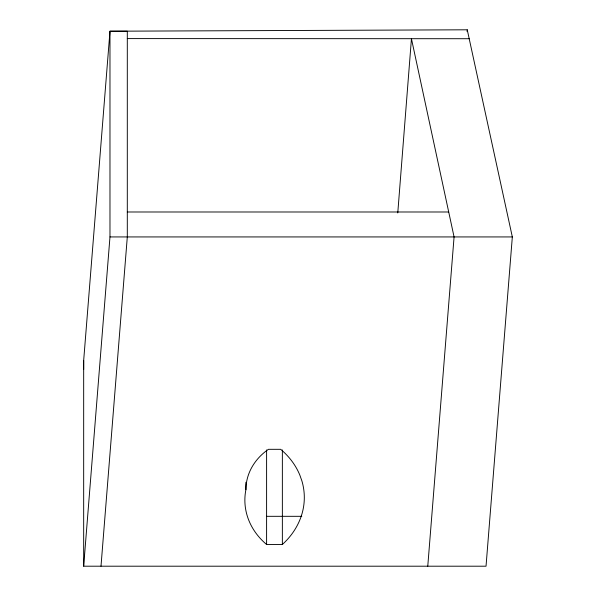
<?xml version="1.0" encoding="UTF-8"?>
<svg xmlns="http://www.w3.org/2000/svg" width="596" height="596" viewBox="0 0 596 596"><rect width="100%" height="100%" fill="white"/><g stroke="black" fill="none" stroke-linecap="round" stroke-linejoin="round"><path stroke-width="0.89" d="M101 566.2L127.306 236.932L127.306 31.215L109.977 31.215L83.671 360.483L83.671 566.2L486.031 566.2L512.329 236.932L467.257 29.8L109.977 31.215L109.977 236.932L83.671 566.2M245.902 489.703A60.747 51.956 0 0 1 268.438 449.317L280.686 449.317A79.015 67.572 0 0 1 299.803 475.019L301.889 480.897A79.015 67.572 0 0 1 300.853 517.298A80.773 69.076 0 0 1 282.362 544.483L266.598 544.483A72.705 62.178 0 0 1 245.902 489.703L245.902 482.283M266.598 544.483L266.606 449.935M282.362 544.483L282.362 449.935M83.671 369.535L83.686 360.394M397.77 212.936L411.441 38.718L454.077 236.932L427.772 566.2M467.108 31.655L467.257 29.8M127.306 38.591L469.194 38.718M127.306 211.99L448.713 211.99M109.977 236.932L512.329 236.932M266.464 516.315L301.785 516.315"/></g></svg>
